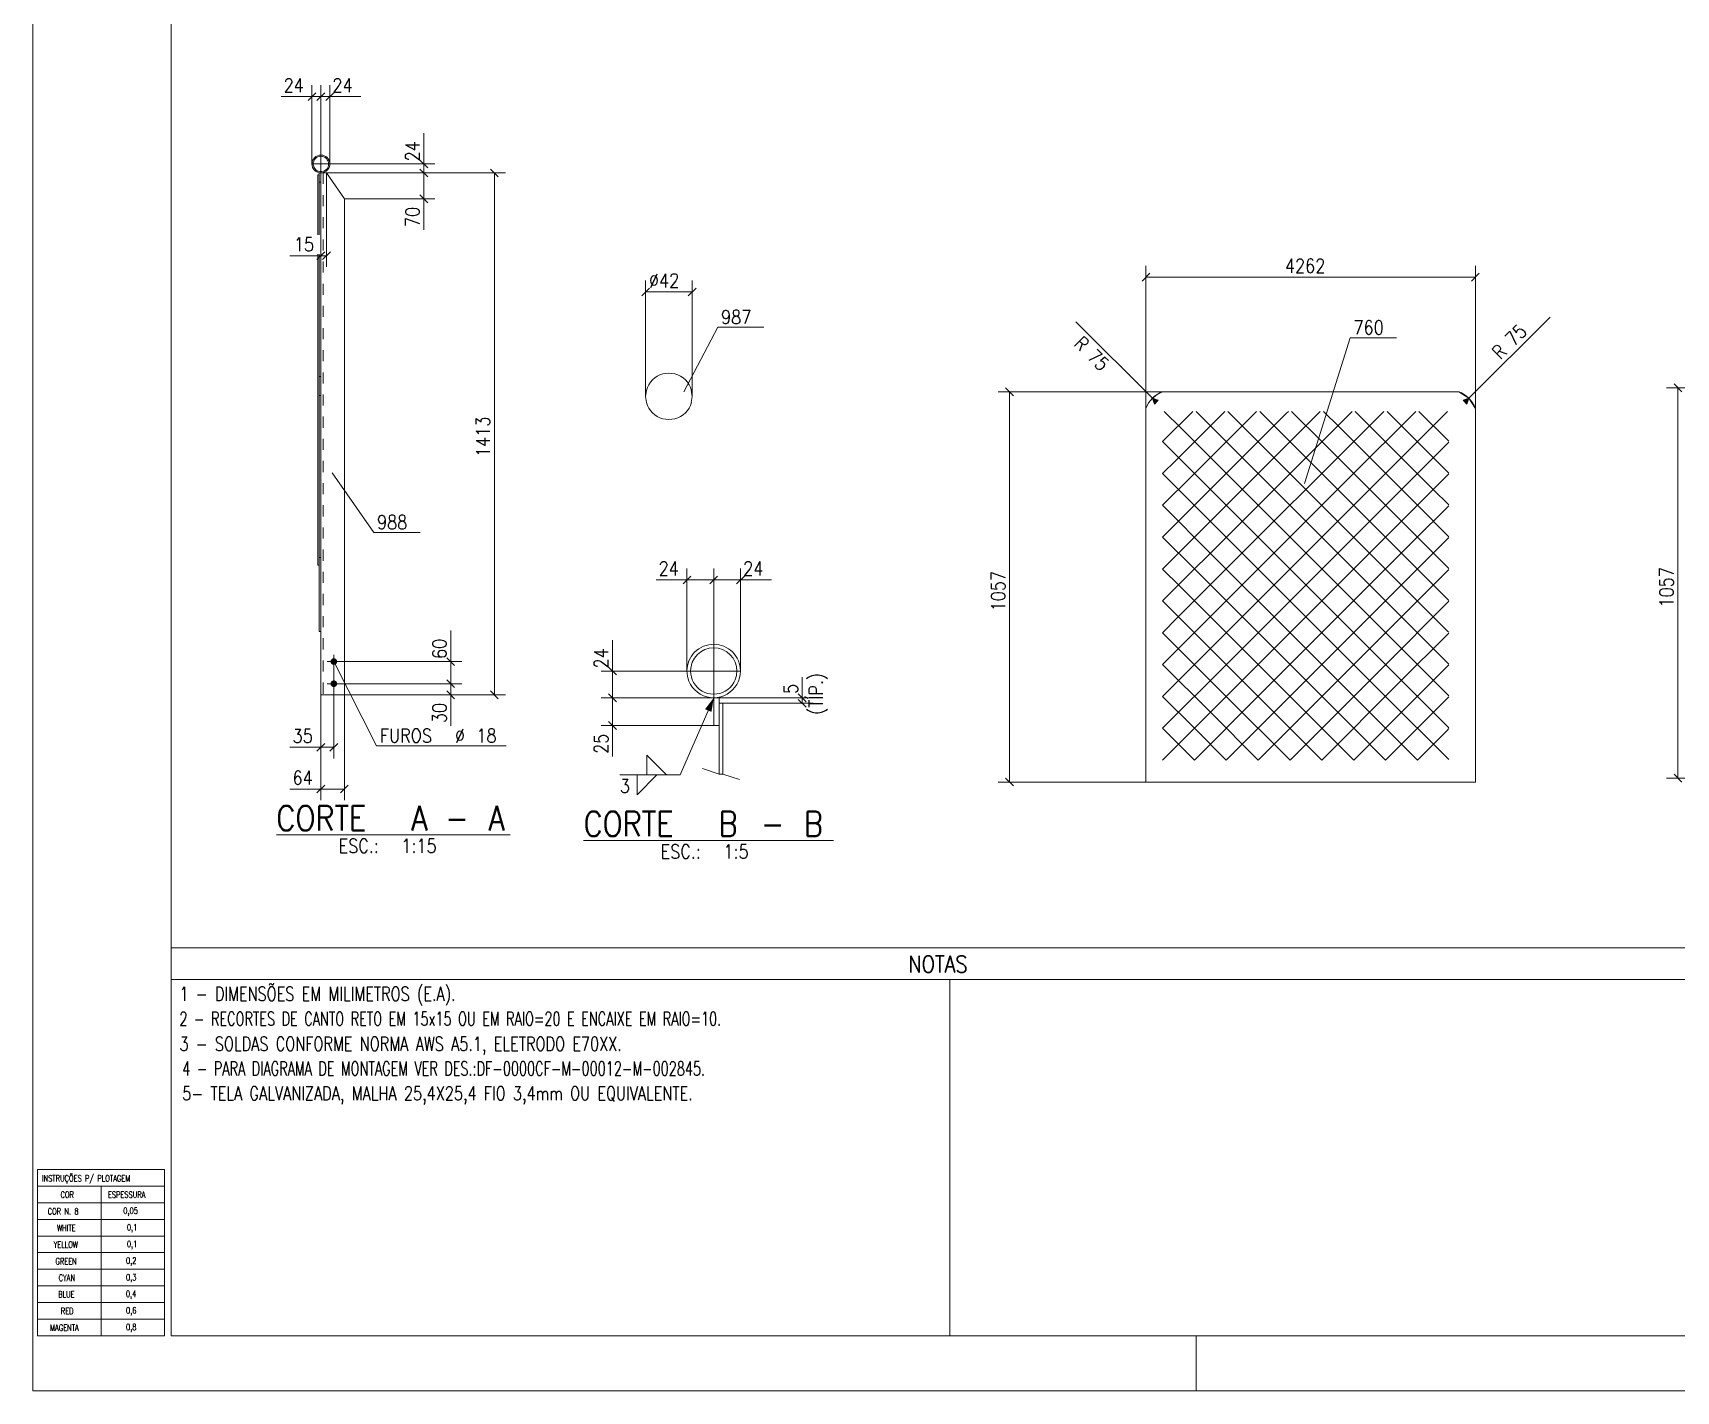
# Model space of a CAD drawing. Header units: millimetres. Extents: x 5 to 846, y 5 to 599.
# Drawn here: x 5 to 301.6, y 5 to 250.2 of the extents above; entities that cross this region are included whole.
import ezdxf

# ---------------------------------------------------------------- set-up
doc = ezdxf.new("R2010")
doc.units = ezdxf.units.MM
doc.linetypes.add('XKITLINE00', pattern=[0])
doc.linetypes.add('XKITLINE02', pattern=[4, 2, -2])
for name, color, linetype, lineweight in [('Cota', 4, 'Continuous', 0), ('Marca da peça', 2, 'Continuous', 0), ('Marca do parafuso', 4, 'Continuous', 0), ('Objeto gráfico', 3, 'Continuous', 0), ('Outro tipo de objeto', 7, 'Continuous', 0), ('Parafuso', 3, 'Continuous', 0), ('Peça', 2, 'Continuous', 0), ('Solda', 1, 'Continuous', 0)]:
    doc.layers.add(name, color=color, linetype=linetype, lineweight=lineweight)
doc.styles.add('ROMANS', font='ROMANS__.TTF')
doc.styles.add('SIMPLEX', font='SIMPLEX_.TTF')

# ---------------------------------------------------------------- blocks, each defined once
blk = doc.blocks.new('*A40')
at = {"layer": 'Peça', "color": 4, "linetype": 'XKITLINE00', "lineweight": 0}
for radius, start, end in [(1.61, 22.5, 202.5), (1.61, 202.5, 22.5), (1.39, 157.5, 337.5), (1.39, 337.5, 157.5)]:
    blk.add_arc((57.02, 226.5), radius, start, end, dxfattribs=at)
blk = doc.blocks.new('*A41')
at = {"layer": 'Peça', "color": 4, "linetype": 'XKITLINE00', "lineweight": 0}
for p, q in [((56.7, 224.89), (57.02, 224.89)), ((56.7, 223.22), (56.7, 224.89)), ((57.02, 223.22), (56.7, 223.22)), ((57.02, 224.89), (57.02, 223.22))]:
    blk.add_line(p, q, dxfattribs=at)
blk = doc.blocks.new('*A42')
at = {"layer": 'Peça', "color": 4, "linetype": 'XKITLINE00', "lineweight": 0}
for p, q in [((57.02, 224.89), (57.02, 130.69)), ((58.02, 224.89), (57.02, 224.89)), ((61.25, 220.22), (58.02, 224.89)), ((61.25, 130.69), (61.25, 220.22)), ((57.02, 130.69), (61.25, 130.69))]:
    blk.add_line(p, q, dxfattribs=at)
at = {"layer": 'Peça', "color": 7, "linetype": 'XKITLINE02', "lineweight": 0}
blk.add_line((57.44, 224.89), (57.44, 130.69), dxfattribs=at)
blk = doc.blocks.new('*A43')
at = {"layer": 'Parafuso'}
for points in [[(59.38, 137.28), (59.41, 137.28), (59.44, 137.28), (59.47, 137.27), (59.5, 137.27), (59.53, 137.26), (59.56, 137.25), (59.58, 137.24), (59.61, 137.23), (59.64, 137.21), (59.66, 137.2), (59.69, 137.18), (59.71, 137.17), (59.74, 137.15), (59.76, 137.13), (59.78, 137.11), (59.8, 137.09), (59.82, 137.07), (59.84, 137.04), (59.85, 137.02), (59.87, 136.99), (59.88, 136.97), (59.9, 136.94), (59.91, 136.91), (59.92, 136.89), (59.93, 136.86), (59.94, 136.83), (59.94, 136.8), (59.95, 136.77), (59.95, 136.74), (59.95, 136.71), (59.95, 136.69), (59.95, 136.66), (59.95, 136.63), (59.95, 136.6), (59.94, 136.57), (59.94, 136.54), (59.93, 136.51), (59.92, 136.48), (59.91, 136.46), (59.9, 136.43), (59.88, 136.4), (59.87, 136.38), (59.85, 136.35), (59.84, 136.33), (59.82, 136.3), (59.8, 136.28), (59.78, 136.26), (59.76, 136.24), (59.74, 136.22), (59.71, 136.2), (59.69, 136.19), (59.66, 136.17), (59.64, 136.16), (59.61, 136.14), (59.58, 136.13), (59.56, 136.12), (59.53, 136.11), (59.5, 136.1), (59.47, 136.1), (59.44, 136.09), (59.41, 136.09), (59.38, 136.09), (59.35, 136.09), (59.32, 136.09), (59.3, 136.09), (59.27, 136.09), (59.24, 136.1), (59.21, 136.1), (59.18, 136.11), (59.15, 136.12), (59.12, 136.13), (59.1, 136.14), (59.07, 136.16), (59.05, 136.17), (59.02, 136.19), (59, 136.2), (58.97, 136.22), (58.95, 136.24), (58.93, 136.26), (58.91, 136.28), (58.89, 136.3), (58.87, 136.33), (58.86, 136.35), (58.84, 136.38), (58.83, 136.4), (58.81, 136.43), (58.8, 136.46), (58.79, 136.48), (58.78, 136.51), (58.77, 136.54), (58.77, 136.57), (58.76, 136.6), (58.76, 136.63), (58.76, 136.66), (58.75, 136.69), (58.76, 136.71), (58.76, 136.74), (58.76, 136.77), (58.77, 136.8), (58.77, 136.83), (58.78, 136.86), (58.79, 136.89), (58.8, 136.91), (58.81, 136.94), (58.83, 136.97), (58.84, 136.99), (58.86, 137.02), (58.87, 137.04), (58.89, 137.07), (58.91, 137.09), (58.93, 137.11), (58.95, 137.13), (58.97, 137.15), (59, 137.17), (59.02, 137.18), (59.05, 137.2), (59.07, 137.21), (59.1, 137.23), (59.12, 137.24), (59.15, 137.25), (59.18, 137.26), (59.21, 137.27), (59.24, 137.27), (59.27, 137.28), (59.3, 137.28), (59.32, 137.28), (59.35, 137.29)], [(59.38, 133.28), (59.41, 133.28), (59.44, 133.28), (59.47, 133.27), (59.5, 133.27), (59.53, 133.26), (59.56, 133.25), (59.58, 133.24), (59.61, 133.23), (59.64, 133.21), (59.66, 133.2), (59.69, 133.18), (59.71, 133.17), (59.74, 133.15), (59.76, 133.13), (59.78, 133.11), (59.8, 133.09), (59.82, 133.07), (59.84, 133.04), (59.85, 133.02), (59.87, 132.99), (59.88, 132.97), (59.9, 132.94), (59.91, 132.91), (59.92, 132.89), (59.93, 132.86), (59.94, 132.83), (59.94, 132.8), (59.95, 132.77), (59.95, 132.74), (59.95, 132.71), (59.95, 132.69), (59.95, 132.66), (59.95, 132.63), (59.95, 132.6), (59.94, 132.57), (59.94, 132.54), (59.93, 132.51), (59.92, 132.48), (59.91, 132.46), (59.9, 132.43), (59.88, 132.4), (59.87, 132.38), (59.85, 132.35), (59.84, 132.33), (59.82, 132.3), (59.8, 132.28), (59.78, 132.26), (59.76, 132.24), (59.74, 132.22), (59.71, 132.2), (59.69, 132.19), (59.66, 132.17), (59.64, 132.16), (59.61, 132.14), (59.58, 132.13), (59.56, 132.12), (59.53, 132.11), (59.5, 132.1), (59.47, 132.1), (59.44, 132.09), (59.41, 132.09), (59.38, 132.09), (59.35, 132.09), (59.32, 132.09), (59.3, 132.09), (59.27, 132.09), (59.24, 132.1), (59.21, 132.1), (59.18, 132.11), (59.15, 132.12), (59.12, 132.13), (59.1, 132.14), (59.07, 132.16), (59.05, 132.17), (59.02, 132.19), (59, 132.2), (58.97, 132.22), (58.95, 132.24), (58.93, 132.26), (58.91, 132.28), (58.89, 132.3), (58.87, 132.33), (58.86, 132.35), (58.84, 132.38), (58.83, 132.4), (58.81, 132.43), (58.8, 132.46), (58.79, 132.48), (58.78, 132.51), (58.77, 132.54), (58.77, 132.57), (58.76, 132.6), (58.76, 132.63), (58.76, 132.66), (58.75, 132.69), (58.76, 132.71), (58.76, 132.74), (58.76, 132.77), (58.77, 132.8), (58.77, 132.83), (58.78, 132.86), (58.79, 132.89), (58.8, 132.91), (58.81, 132.94), (58.83, 132.97), (58.84, 132.99), (58.86, 133.02), (58.87, 133.04), (58.89, 133.07), (58.91, 133.09), (58.93, 133.11), (58.95, 133.13), (58.97, 133.15), (59, 133.17), (59.02, 133.18), (59.05, 133.2), (59.07, 133.21), (59.1, 133.23), (59.12, 133.24), (59.15, 133.25), (59.18, 133.26), (59.21, 133.27), (59.24, 133.27), (59.27, 133.28), (59.3, 133.28), (59.32, 133.28), (59.35, 133.29)]]:
    blk.add_hatch(color=7, dxfattribs=at).paths.add_polyline_path(points, flags=17)
at = {"layer": 'Parafuso', "color": 7, "linetype": 'XKITLINE00', "lineweight": 0}
for p, q in [((58.15, 136.69), (60.55, 136.69)), ((59.35, 137.89), (59.35, 135.49)), ((59.35, 133.89), (59.35, 131.49)), ((58.15, 132.69), (60.55, 132.69))]:
    blk.add_line(p, q, dxfattribs=at)
blk = doc.blocks.new('*A44')
at = {"layer": 'Peça', "color": 4, "linetype": 'XKITLINE00', "lineweight": 0}
for p, q in [((56.7, 188.11), (57.02, 188.11)), ((56.7, 184.71), (56.7, 188.11)), ((57.02, 188.11), (57.02, 184.71)), ((57.02, 184.71), (56.7, 184.71))]:
    blk.add_line(p, q, dxfattribs=at)
blk = doc.blocks.new('*A45')
at = {"layer": 'Peça', "color": 4, "linetype": 'XKITLINE00', "lineweight": 0}
for p, q in [((56.47, 224.55), (56.7, 224.55)), ((56.47, 213.74), (56.47, 224.55)), ((56.7, 224.55), (56.7, 213.74)), ((56.47, 154.11), (56.47, 210.24)), ((56.7, 210.24), (56.7, 154.11)), ((56.7, 154.11), (56.47, 154.11))]:
    blk.add_line(p, q, dxfattribs=at)
blk = doc.blocks.new('*A46')
at = {"layer": 'Peça', "color": 4, "linetype": 'XKITLINE00', "lineweight": 0}
for p, q in [((56.7, 155.44), (57.02, 155.44)), ((56.7, 142.11), (56.7, 155.44)), ((57.02, 155.44), (57.02, 142.11)), ((57.02, 142.11), (56.7, 142.11))]:
    blk.add_line(p, q, dxfattribs=at)
blk = doc.blocks.new('*A47')
at = {"layer": 'Peça', "color": 4, "linetype": 'XKITLINE00', "lineweight": 0}
for p, q in [((129.55, 129.15), (128.87, 129.15)), ((128.87, 129.15), (128.87, 116.38)), ((129.55, 116.38), (129.55, 129.15))]:
    blk.add_line(p, q, dxfattribs=at)
blk = doc.blocks.new('*A48')
at = {"layer": 'Peça', "color": 4, "linetype": 'XKITLINE00', "lineweight": 0}
for p, q in [((127.92, 125.15), (127.92, 130.15)), ((127.92, 130.15), (128.87, 130.15)), ((128.87, 130.15), (128.87, 125.15)), ((128.87, 125.15), (127.92, 125.15))]:
    blk.add_line(p, q, dxfattribs=at)
blk = doc.blocks.new('*A49')
at = {"layer": 'Peça', "color": 4, "linetype": 'XKITLINE00', "lineweight": 0}
for radius, start, end in [(4.83, 22.5, 202.5), (4.83, 202.5, 22.5), (4.18, 157.5, 337.5), (4.18, 337.5, 157.5)]:
    blk.add_arc((127.91, 134.98), radius, start, end, dxfattribs=at)
blk = doc.blocks.new('*A50')
at = {"layer": 'Peça', "color": 4, "linetype": 'XKITLINE00', "lineweight": 0}
for p, q in [((119.82, 188.75), (118.73, 188.6)), ((120.9, 188.6), (119.82, 188.75)), ((115.76, 185.63), (115.62, 184.55)), ((115.62, 184.55), (115.76, 183.46)), ((124.02, 184.55), (123.87, 185.63)), ((123.87, 183.46), (124.02, 184.55)), ((118.73, 180.49), (119.82, 180.35)), ((119.82, 180.35), (120.9, 180.49))]:
    blk.add_line(p, q, dxfattribs=at)
for start, end in [(105, 165), (15, 75), (195, 255), (285, 345)]:
    blk.add_arc((119.82, 184.55), 4.2, start, end, dxfattribs=at)
blk = doc.blocks.new('*A51')
at = {"layer": 'Peça', "color": 4, "linetype": 'XKITLINE00', "lineweight": 0}
for p, q in [((207.08, 184.22), (206.39, 183.36)), ((207.93, 184.9), (207.08, 184.22)), ((208.91, 185.39), (207.93, 184.9)), ((235.58, 185.39), (208.91, 185.39)), ((262.35, 185.39), (235.68, 185.39)), ((264.19, 184.22), (262.35, 185.39)), ((265.36, 182.38), (264.19, 184.22)), ((206.39, 183.36), (205.91, 182.38)), ((205.91, 114.94), (205.91, 182.38)), ((265.36, 114.94), (265.36, 182.38)), ((235.58, 114.94), (205.91, 114.94)), ((265.36, 114.94), (235.68, 114.94))]:
    blk.add_line(p, q, dxfattribs=at)
at = {"layer": 'Peça', "color": 7, "linetype": 'XKITLINE02', "lineweight": 0}
for p, q in [((206.39, 183.36), (207.08, 184.22)), ((207.08, 184.22), (207.93, 184.9))]:
    blk.add_line(p, q, dxfattribs=at)
blk = doc.blocks.new('*A121')
at = {"layer": 'Objeto gráfico', "color": 7, "linetype": 'XKITLINE00', "lineweight": 0}
for p, q in [((128.87, 116.38), (125.87, 117.38)), ((128.87, 116.38), (129.55, 116.38)), ((129.55, 116.38), (132.55, 115.38))]:
    blk.add_line(p, q, dxfattribs=at)
blk = doc.blocks.new('*A122')
at = {"layer": 'Objeto gráfico', "color": 2, "linetype": 'XKITLINE00', "lineweight": 0}
for p, q in [((208.92, 176.38), (214.38, 181.85)), ((212.25, 178.8), (209.2, 181.85)), ((211.34, 173.06), (220.13, 181.85)), ((214.21, 170.18), (225.88, 181.85)), ((215.12, 181.68), (214.95, 181.85)), ((229.26, 167.54), (215.12, 181.68)), ((217.09, 167.31), (231.23, 181.45)), ((232.14, 170.41), (220.7, 181.85)), ((235.01, 173.28), (226.45, 181.85)), ((231.23, 181.45), (231.62, 181.85)), ((237.88, 176.16), (232.19, 181.85)), ((234.1, 178.58), (237.37, 181.85)), ((236.98, 175.7), (243.12, 181.85)), ((240.76, 179.03), (237.94, 181.85)), ((239.85, 172.83), (248.87, 181.85)), ((242.72, 169.96), (254.61, 181.85)), ((257.77, 167.76), (243.69, 181.85)), ((245.6, 167.08), (259.74, 181.22)), ((260.57, 170.71), (249.44, 181.85)), ((260.57, 176.46), (255.18, 181.85)), ((259.74, 181.22), (260.36, 181.85)), ((226.39, 164.66), (212.25, 178.8)), ((219.96, 164.44), (234.1, 178.58)), ((254.9, 164.89), (240.76, 179.03)), ((209.37, 175.93), (208.92, 176.38)), ((223.51, 161.79), (209.37, 175.93)), ((222.84, 161.56), (236.98, 175.7)), ((252.02, 162.01), (237.88, 176.16)), ((248.47, 164.21), (260.57, 176.31)), ((208.92, 170.64), (211.34, 173.06)), ((225.71, 158.69), (239.85, 172.83)), ((249.15, 159.14), (235.01, 173.28)), ((220.64, 158.91), (208.92, 170.64)), ((208.92, 164.89), (214.21, 170.18)), ((228.58, 155.81), (242.72, 169.96)), ((246.28, 156.27), (232.14, 170.41)), ((251.35, 161.34), (260.57, 170.56)), ((208.92, 159.14), (217.09, 167.31)), ((243.4, 153.39), (229.26, 167.54)), ((231.46, 152.94), (245.6, 167.08)), ((260.57, 164.96), (257.77, 167.76)), ((217.77, 156.04), (208.92, 164.89)), ((208.92, 153.39), (219.96, 164.44)), ((240.53, 150.52), (226.39, 164.66)), ((234.33, 150.07), (248.47, 164.21)), ((254.22, 158.46), (260.57, 164.81)), ((260.57, 159.22), (254.9, 164.89)), ((208.92, 147.65), (222.84, 161.56)), ((237.66, 147.65), (223.51, 161.79)), ((237.2, 147.19), (251.35, 161.34)), ((260.57, 153.47), (252.02, 162.01)), ((214.89, 153.17), (208.92, 159.14)), ((211.57, 144.55), (225.71, 158.69)), ((234.78, 144.77), (220.64, 158.91)), ((240.08, 144.32), (254.22, 158.46)), ((260.57, 147.72), (249.15, 159.14)), ((257.09, 155.59), (260.57, 159.07)), ((214.44, 141.67), (228.58, 155.81)), ((231.91, 141.9), (217.77, 156.04)), ((242.95, 141.45), (257.09, 155.59)), ((260.42, 142.12), (246.28, 156.27)), ((212.02, 150.29), (208.92, 153.39)), ((229.04, 139.02), (214.89, 153.17)), ((217.31, 138.8), (231.46, 152.94)), ((257.55, 139.25), (243.4, 153.39)), ((245.82, 138.57), (259.97, 152.71)), ((259.97, 152.71), (260.57, 153.32)), ((226.16, 136.15), (212.02, 150.29)), ((220.19, 135.92), (234.33, 150.07)), ((254.67, 136.38), (240.53, 150.52)), ((209.15, 147.42), (208.92, 147.65)), ((223.29, 133.28), (209.15, 147.42)), ((223.06, 133.05), (237.2, 147.19)), ((251.8, 133.5), (237.66, 147.65)), ((248.7, 135.7), (260.57, 147.57)), ((208.92, 141.9), (211.57, 144.55)), ((225.94, 130.18), (240.08, 144.32)), ((248.92, 130.63), (234.78, 144.77)), ((220.41, 130.4), (208.92, 141.9)), ((208.92, 136.15), (214.44, 141.67)), ((228.81, 127.3), (242.95, 141.45)), ((246.05, 127.76), (231.91, 141.9)), ((251.57, 132.82), (260.57, 141.82)), ((260.57, 141.97), (260.42, 142.12)), ((208.92, 130.4), (217.31, 138.8)), ((243.18, 124.88), (229.04, 139.02)), ((231.68, 124.43), (245.82, 138.57)), ((260.57, 136.23), (257.55, 139.25)), ((217.54, 127.53), (208.92, 136.15)), ((208.92, 124.66), (220.19, 135.92)), ((240.3, 122.01), (226.16, 136.15)), ((234.56, 121.56), (248.7, 135.7)), ((260.57, 124.73), (251.8, 133.5)), ((254.45, 129.95), (260.57, 136.08)), ((260.57, 130.48), (254.67, 136.38)), ((208.92, 118.91), (223.06, 133.05)), ((237.43, 119.14), (223.29, 133.28)), ((237.66, 118.91), (251.57, 132.82)), ((260.57, 118.98), (248.92, 130.63)), ((214.67, 124.66), (208.92, 130.4)), ((214.67, 118.91), (225.94, 130.18)), ((226.16, 118.91), (217.54, 127.53)), ((231.91, 118.91), (220.41, 130.4)), ((243.4, 118.91), (254.45, 129.95)), ((254.9, 118.91), (246.05, 127.76)), ((257.32, 127.08), (260.57, 130.33)), ((211.79, 121.78), (208.92, 124.66)), ((220.41, 118.91), (214.67, 124.66)), ((220.41, 118.91), (228.81, 127.3)), ((249.15, 118.91), (243.18, 124.88)), ((249.15, 118.91), (257.32, 127.08)), ((260.19, 124.2), (260.57, 124.58)), ((214.67, 118.91), (211.79, 121.78)), ((226.16, 118.91), (231.68, 124.43)), ((243.4, 118.91), (240.3, 122.01)), ((254.9, 118.91), (260.19, 124.2)), ((231.91, 118.91), (234.56, 121.56)), ((237.66, 118.91), (237.43, 119.14))]:
    blk.add_line(p, q, dxfattribs=at)
blk = doc.blocks.new('*A204')
at = {"layer": 'Cota', "color": 7, "linetype": 'XKITLINE00', "lineweight": 0}
for p, q in [((329.56, 186.08), (299.87, 186.08)), ((301.21, 186.79), (302.63, 185.38)), ((301.92, 115.64), (301.92, 186.08)), ((301.21, 116.34), (302.63, 114.93)), ((326.55, 115.64), (299.87, 115.64))]:
    blk.add_line(p, q, dxfattribs=at)
at = {"layer": 'Cota', "color": 3}
for p in [(301.92, 186.08), (301.92, 115.64)]:
    blk.add_point(p, dxfattribs=at)
at = {"layer": 'Cota', "color": 3, "style": 'SIMPLEX', "width": 0.85}
blk.add_text('1057', height=2.5, rotation=90.0002, dxfattribs=at).set_placement((301.12, 146.45))
blk = doc.blocks.new('*A259')
at = {"layer": 'Cota', "color": 7, "linetype": 'XKITLINE00', "lineweight": 0}
for p, q in [((57.02, 130.69), (57.02, 125.01)), ((61.25, 130.69), (61.25, 111.67)), ((57.02, 121.51), (57.02, 111.67)), ((57.02, 113.67), (51.44, 113.67)), ((57.02, 113.67), (51.44, 113.67)), ((57.73, 114.38), (56.31, 112.97)), ((57.02, 113.67), (61.25, 113.67)), ((61.96, 114.38), (60.55, 112.97))]:
    blk.add_line(p, q, dxfattribs=at)
at = {"layer": 'Cota', "color": 3}
for p in [(57.02, 113.67), (61.25, 113.67)]:
    blk.add_point(p, dxfattribs=at)
at = {"layer": 'Cota', "color": 3, "style": 'SIMPLEX', "width": 0.85}
blk.add_text('64', height=2.5, dxfattribs=at).set_placement((51.91, 114.47))
blk = doc.blocks.new('*A260')
at = {"layer": 'Cota', "color": 7, "linetype": 'XKITLINE00', "lineweight": 0}
for p, q in [((57.02, 224.89), (57.02, 207.94)), ((58.02, 224.89), (58.02, 207.94)), ((57.73, 210.65), (56.31, 209.23)), ((58.73, 210.65), (57.31, 209.23)), ((57.02, 209.94), (51.44, 209.94)), ((57.02, 209.94), (51.44, 209.94)), ((57.02, 209.94), (58.02, 209.94))]:
    blk.add_line(p, q, dxfattribs=at)
at = {"layer": 'Cota', "color": 3}
for p in [(57.02, 209.94), (58.02, 209.94)]:
    blk.add_point(p, dxfattribs=at)
at = {"layer": 'Cota', "color": 3, "style": 'SIMPLEX', "width": 0.85}
blk.add_text('15', height=2.5, dxfattribs=at).set_placement((52.14, 210.74))
blk = doc.blocks.new('*A261')
at = {"layer": 'Cota', "color": 7, "linetype": 'XKITLINE00', "lineweight": 0}
for p, q in [((59.35, 132.69), (82.46, 132.69)), ((61.25, 130.69), (82.46, 130.69)), ((79.75, 133.39), (81.16, 131.98)), ((79.75, 131.39), (81.16, 129.98)), ((80.46, 130.69), (80.46, 132.69)), ((80.46, 130.69), (80.46, 125.1)), ((80.46, 130.69), (80.46, 125.1))]:
    blk.add_line(p, q, dxfattribs=at)
at = {"layer": 'Cota', "color": 3}
for p in [(80.46, 132.69), (80.46, 130.69)]:
    blk.add_point(p, dxfattribs=at)
at = {"layer": 'Cota', "color": 3, "style": 'SIMPLEX', "width": 0.85}
blk.add_text('30', height=2.5, rotation=90.0002, dxfattribs=at).set_placement((79.66, 125.57))
blk = doc.blocks.new('*A262')
at = {"layer": 'Cota', "color": 7, "linetype": 'XKITLINE00', "lineweight": 0}
for p, q in [((80.46, 136.69), (80.46, 142.27)), ((80.46, 136.69), (80.46, 142.27)), ((59.35, 136.69), (82.46, 136.69)), ((79.75, 137.39), (81.16, 135.98)), ((80.46, 132.69), (80.46, 136.69)), ((59.35, 132.69), (82.46, 132.69)), ((79.75, 133.39), (81.16, 131.98))]:
    blk.add_line(p, q, dxfattribs=at)
at = {"layer": 'Cota', "color": 3}
for p in [(80.46, 136.69), (80.46, 132.69)]:
    blk.add_point(p, dxfattribs=at)
at = {"layer": 'Cota', "color": 3, "style": 'SIMPLEX', "width": 0.85}
blk.add_text('60', height=2.5, rotation=90.0002, dxfattribs=at).set_placement((79.66, 137.16))
blk = doc.blocks.new('*A263')
at = {"layer": 'Cota', "color": 7, "linetype": 'XKITLINE00', "lineweight": 0}
for p, q in [((74.89, 225.59), (76.3, 224.18)), ((58.02, 224.89), (77.59, 224.89)), ((75.59, 220.22), (75.59, 224.89)), ((61.25, 220.22), (77.59, 220.22)), ((74.89, 220.93), (76.3, 219.51)), ((75.59, 220.22), (75.59, 214.64)), ((75.59, 220.22), (75.59, 214.64))]:
    blk.add_line(p, q, dxfattribs=at)
at = {"layer": 'Cota', "color": 3}
for p in [(75.59, 224.89), (75.59, 220.22)]:
    blk.add_point(p, dxfattribs=at)
at = {"layer": 'Cota', "color": 3, "style": 'SIMPLEX', "width": 0.85}
blk.add_text('70', height=2.5, rotation=90.0002, dxfattribs=at).set_placement((74.79, 215.11))
blk = doc.blocks.new('*A264')
at = {"layer": 'Cota', "color": 7, "linetype": 'XKITLINE00', "lineweight": 0}
for p, q in [((75.59, 226.5), (75.59, 232.08)), ((75.59, 226.5), (75.59, 232.08)), ((55.41, 226.5), (77.59, 226.5)), ((74.89, 227.2), (76.3, 225.79)), ((74.89, 225.59), (76.3, 224.18)), ((75.59, 224.89), (75.59, 226.5)), ((58.02, 224.89), (77.59, 224.89))]:
    blk.add_line(p, q, dxfattribs=at)
at = {"layer": 'Cota', "color": 3}
for p in [(75.59, 226.5), (75.59, 224.89)]:
    blk.add_point(p, dxfattribs=at)
at = {"layer": 'Cota', "color": 3, "style": 'SIMPLEX', "width": 0.85}
blk.add_text('24', height=2.5, rotation=90.0002, dxfattribs=at).set_placement((74.79, 226.97))
blk = doc.blocks.new('*A265')
at = {"layer": 'Cota', "color": 7, "linetype": 'XKITLINE00', "lineweight": 0}
for p, q in [((87.61, 225.59), (89.03, 224.18)), ((58.02, 224.89), (90.32, 224.89)), ((88.32, 130.69), (88.32, 224.89)), ((61.25, 130.69), (76.66, 130.69)), ((80.16, 130.69), (90.32, 130.69)), ((87.61, 131.39), (89.03, 129.98))]:
    blk.add_line(p, q, dxfattribs=at)
at = {"layer": 'Cota', "color": 3}
for p in [(88.32, 224.89), (88.32, 130.69)]:
    blk.add_point(p, dxfattribs=at)
at = {"layer": 'Cota', "color": 3, "style": 'SIMPLEX', "width": 0.85}
blk.add_text('1413', height=2.5, rotation=90.0002, dxfattribs=at).set_placement((87.52, 173.61))
blk = doc.blocks.new('*A266')
at = {"layer": 'Cota', "color": 7, "linetype": 'XKITLINE00', "lineweight": 0}
for p, q in [((59.35, 136.69), (59.35, 119.21)), ((57.02, 130.69), (57.02, 119.21)), ((57.73, 121.91), (56.31, 120.5)), ((60.06, 121.91), (58.65, 120.5)), ((57.02, 121.21), (51.44, 121.21)), ((57.02, 121.21), (51.44, 121.21)), ((57.02, 121.21), (59.35, 121.21))]:
    blk.add_line(p, q, dxfattribs=at)
at = {"layer": 'Cota', "color": 3}
for p in [(57.02, 121.21), (59.35, 121.21)]:
    blk.add_point(p, dxfattribs=at)
at = {"layer": 'Cota', "color": 3, "style": 'SIMPLEX', "width": 0.85}
blk.add_text('35', height=2.5, dxfattribs=at).set_placement((51.91, 122.01))
blk = doc.blocks.new('*A267')
at = {"layer": 'Cota', "color": 7, "linetype": 'XKITLINE00', "lineweight": 0}
for p, q in [((57.02, 224.89), (57.02, 240.7)), ((58.63, 226.5), (58.63, 240.7)), ((57.73, 239.36), (56.31, 237.95)), ((57.02, 238.65), (58.63, 238.65)), ((59.34, 239.36), (57.92, 237.95)), ((58.63, 238.65), (64.21, 238.65)), ((58.63, 238.65), (64.21, 238.65))]:
    blk.add_line(p, q, dxfattribs=at)
at = {"layer": 'Cota', "color": 3}
for p in [(57.02, 238.65), (58.63, 238.65)]:
    blk.add_point(p, dxfattribs=at)
at = {"layer": 'Cota', "color": 3, "style": 'SIMPLEX', "width": 0.85}
blk.add_text('24', height=2.5, dxfattribs=at).set_placement((59.1, 239.45))
blk = doc.blocks.new('*A268')
at = {"layer": 'Cota', "color": 7, "linetype": 'XKITLINE00', "lineweight": 0}
for p, q in [((55.41, 226.5), (55.41, 240.7)), ((57.02, 224.89), (57.02, 240.7)), ((55.41, 238.65), (49.83, 238.65)), ((55.41, 238.65), (49.83, 238.65)), ((56.12, 239.36), (54.7, 237.95)), ((55.41, 238.65), (57.02, 238.65)), ((57.73, 239.36), (56.31, 237.95))]:
    blk.add_line(p, q, dxfattribs=at)
at = {"layer": 'Cota', "color": 3}
for p in [(55.41, 238.65), (57.02, 238.65)]:
    blk.add_point(p, dxfattribs=at)
at = {"layer": 'Cota', "color": 3, "style": 'SIMPLEX', "width": 0.85}
blk.add_text('24', height=2.5, dxfattribs=at).set_placement((50.3, 239.45))
blk = doc.blocks.new('*A269')
at = {"layer": 'Marca da peça', "color": 7, "linetype": 'XKITLINE00', "lineweight": 0}
for p, q in [((59.04, 170.75), (66.55, 160.01)), ((66.55, 160.01), (74.91, 160.01))]:
    blk.add_line(p, q, dxfattribs=at)
at = {"layer": 'Marca da peça', "color": 4, "style": 'ROMANS', "width": 0.85}
blk.add_text('988', height=2.5, dxfattribs=at).set_placement((67.15, 160.61))
blk = doc.blocks.new('*A270')
at = {"layer": 'Marca do parafuso', "color": 7, "linetype": 'XKITLINE00', "lineweight": 0}
for p, q in [((59.35, 136.69), (67.08, 121.47)), ((67.08, 121.47), (90.45, 121.47))]:
    blk.add_line(p, q, dxfattribs=at)
at = {"layer": 'Marca do parafuso', "color": 3, "style": 'ROMANS', "width": 0.85}
for s, p in [('FUROS', (67.68, 122.07)), ('Ø', (81.21, 122.07)), ('18', (85.08, 122.07))]:
    blk.add_text(s, height=2.5, dxfattribs=at).set_placement(p)
blk = doc.blocks.new('*A271')
at = {"layer": 'Outro tipo de objeto', "color": 1, "linetype": 'XKITLINE00', "lineweight": 0}
blk.add_line((48.98, 105.42), (91.15, 105.42), dxfattribs=at)
at = {"layer": 'Outro tipo de objeto', "color": 1, "style": 'ROMANS', "width": 0.85}
for s, p in [('CORTE', (48.98, 106.17)), ('A', (73.34, 106.17)), ('A', (87.27, 106.17)), ('-', (79.47, 106.17))]:
    blk.add_text(s, height=4.5, dxfattribs=at).set_placement(p)
at = {"layer": 'Outro tipo de objeto', "color": 3, "style": 'ROMANS', "width": 0.85}
for s, p in [('ESC.:', (60.22, 102.17)), ('1:15', (71.53, 102.17))]:
    blk.add_text(s, height=2.5, dxfattribs=at).set_placement(p)
blk = doc.blocks.new('*A272')
at = {"layer": 'Cota', "color": 7, "linetype": 'XKITLINE00', "lineweight": 0}
for p, q in [((143.86, 130.15), (143.86, 133.88)), ((143.86, 130.15), (143.86, 133.88)), ((143.16, 130.85), (144.57, 129.44)), ((128.55, 130.15), (145.86, 130.15)), ((129.55, 129.15), (145.86, 129.15)), ((143.16, 129.85), (144.57, 128.44)), ((143.86, 129.15), (143.86, 130.15))]:
    blk.add_line(p, q, dxfattribs=at)
at = {"layer": 'Cota', "color": 3}
for p in [(143.86, 130.15), (143.86, 129.15)]:
    blk.add_point(p, dxfattribs=at)
at = {"layer": 'Cota', "color": 3, "style": 'SIMPLEX', "width": 0.85}
for s, p in [('(TÍP.)', (147.61, 127.09)), ('5', (143.06, 130.85))]:
    blk.add_text(s, height=2.5, rotation=90.0002, dxfattribs=at).set_placement(p)
blk = doc.blocks.new('*A273')
at = {"layer": 'Cota', "color": 7, "linetype": 'XKITLINE00', "lineweight": 0}
for p, q in [((128.62, 152.12), (127.21, 150.71)), ((127.91, 130.15), (127.91, 153.47)), ((127.91, 151.42), (132.74, 151.42)), ((133.45, 152.12), (132.04, 150.71)), ((132.74, 134.98), (132.74, 153.47)), ((132.74, 151.42), (138.33, 151.42)), ((132.74, 151.42), (138.33, 151.42))]:
    blk.add_line(p, q, dxfattribs=at)
at = {"layer": 'Cota', "color": 3}
for p in [(127.91, 151.42), (132.74, 151.42)]:
    blk.add_point(p, dxfattribs=at)
at = {"layer": 'Cota', "color": 3, "style": 'SIMPLEX', "width": 0.85}
blk.add_text('24', height=2.5, dxfattribs=at).set_placement((133.22, 152.22))
blk = doc.blocks.new('*A274')
at = {"layer": 'Cota', "color": 7, "linetype": 'XKITLINE00', "lineweight": 0}
for p, q in [((123.08, 151.42), (117.5, 151.42)), ((123.08, 151.42), (117.5, 151.42)), ((123.79, 152.12), (122.38, 150.71)), ((123.08, 134.98), (123.08, 153.47)), ((123.08, 151.42), (127.91, 151.42)), ((128.62, 152.12), (127.21, 150.71)), ((127.91, 130.15), (127.91, 153.47))]:
    blk.add_line(p, q, dxfattribs=at)
at = {"layer": 'Cota', "color": 3}
for p in [(123.08, 151.42), (127.91, 151.42)]:
    blk.add_point(p, dxfattribs=at)
at = {"layer": 'Cota', "color": 3, "style": 'SIMPLEX', "width": 0.85}
blk.add_text('24', height=2.5, dxfattribs=at).set_placement((117.97, 152.22))
blk = doc.blocks.new('*A275')
at = {"layer": 'Cota', "color": 7, "linetype": 'XKITLINE00', "lineweight": 0}
for p, q in [((108.95, 130.85), (110.36, 129.44)), ((127.91, 130.15), (107.61, 130.15)), ((109.66, 125.15), (109.66, 130.15)), ((127.92, 125.15), (107.61, 125.15)), ((108.95, 125.85), (110.36, 124.44)), ((109.66, 125.15), (109.66, 119.56)), ((109.66, 125.15), (109.66, 119.56))]:
    blk.add_line(p, q, dxfattribs=at)
at = {"layer": 'Cota', "color": 3}
for p in [(109.66, 130.15), (109.66, 125.15)]:
    blk.add_point(p, dxfattribs=at)
at = {"layer": 'Cota', "color": 3, "style": 'SIMPLEX', "width": 0.85}
blk.add_text('25', height=2.5, rotation=90.0002, dxfattribs=at).set_placement((108.86, 120.03))
blk = doc.blocks.new('*A276')
at = {"layer": 'Cota', "color": 7, "linetype": 'XKITLINE00', "lineweight": 0}
for p, q in [((109.66, 134.98), (109.66, 140.56)), ((109.66, 134.98), (109.66, 140.56)), ((132.74, 134.98), (107.61, 134.98)), ((108.95, 135.68), (110.36, 134.27)), ((109.66, 130.15), (109.66, 134.98)), ((108.95, 130.85), (110.36, 129.44)), ((127.91, 130.15), (107.61, 130.15))]:
    blk.add_line(p, q, dxfattribs=at)
at = {"layer": 'Cota', "color": 3}
for p in [(109.66, 134.98), (109.66, 130.15)]:
    blk.add_point(p, dxfattribs=at)
at = {"layer": 'Cota', "color": 3, "style": 'SIMPLEX', "width": 0.85}
blk.add_text('24', height=2.5, rotation=90.0002, dxfattribs=at).set_placement((108.86, 135.45))
blk = doc.blocks.new('*A277')
at = {"layer": 'Solda'}
blk.add_hatch(color=7, dxfattribs=at).paths.add_polyline_path([(127.92, 130.15), (127.5, 127.6), (126.35, 128.1)], flags=17)
at = {"layer": 'Solda', "color": 7, "linetype": 'XKITLINE00', "lineweight": 0}
for p in [(127.92, 130.15), (110.98, 116.22)]:
    blk.add_line(p, (121.87, 116.22), dxfattribs=at)
at = {"layer": 'Solda', "color": 3, "linetype": 'XKITLINE00', "lineweight": 0}
for p, q in [((119.4, 116.22), (115.83, 119.79)), ((115.83, 119.79), (115.83, 116.22)), ((114.08, 116.22), (117.65, 116.22)), ((117.65, 116.22), (114.08, 112.65)), ((114.08, 112.65), (114.08, 116.22)), ((115.83, 116.22), (119.4, 116.22))]:
    blk.add_line(p, q, dxfattribs=at)
at = {"layer": 'Solda', "color": 3, "style": 'ROMANS', "width": 0.85}
blk.add_text('3', height=2.5, dxfattribs=at).set_placement((110.98, 112.97))
blk = doc.blocks.new('*A278')
at = {"layer": 'Outro tipo de objeto', "color": 1, "linetype": 'XKITLINE00', "lineweight": 0}
blk.add_line((104.43, 104.4), (149.54, 104.4), dxfattribs=at)
at = {"layer": 'Outro tipo de objeto', "color": 1, "style": 'ROMANS', "width": 0.85}
for s, p in [('CORTE', (104.43, 105.15)), ('B', (128.79, 105.15)), ('-', (136.39, 105.15)), ('B', (144.19, 105.15))]:
    blk.add_text(s, height=4.5, dxfattribs=at).set_placement(p)
at = {"layer": 'Outro tipo de objeto', "color": 3, "style": 'ROMANS', "width": 0.85}
for s, p in [('ESC.:', (118.33, 101.15)), ('1:5', (129.65, 101.15))]:
    blk.add_text(s, height=2.5, dxfattribs=at).set_placement(p)
blk = doc.blocks.new('*A279')
at = {"layer": 'Cota', "color": 7, "linetype": 'XKITLINE00', "lineweight": 0}
for p, q in [((115.62, 184.55), (115.62, 205.45)), ((124.02, 184.55), (124.02, 205.45)), ((116.32, 204.11), (114.91, 202.69)), ((115.62, 203.4), (124.02, 203.4)), ((124.72, 204.11), (123.31, 202.69))]:
    blk.add_line(p, q, dxfattribs=at)
at = {"layer": 'Cota', "color": 3}
for p in [(115.62, 203.4), (124.02, 203.4)]:
    blk.add_point(p, dxfattribs=at)
at = {"layer": 'Cota', "color": 3, "style": 'SIMPLEX', "width": 0.85}
blk.add_text('Ø42', height=2.5, dxfattribs=at).set_placement((116.22, 204.2))
blk = doc.blocks.new('*A280')
at = {"layer": 'Marca da peça', "color": 7, "linetype": 'XKITLINE00', "lineweight": 0}
for p, q in [((122.51, 185.38), (128.63, 197.02)), ((128.63, 197.02), (136.98, 197.02))]:
    blk.add_line(p, q, dxfattribs=at)
at = {"layer": 'Marca da peça', "color": 4, "style": 'ROMANS', "width": 0.85}
blk.add_text('987', height=2.5, dxfattribs=at).set_placement((129.23, 197.62))
blk = doc.blocks.new('*A281')
at = {"layer": 'Cota'}
blk.add_hatch(color=7, dxfattribs=at).paths.add_polyline_path([(263.13, 183.86), (264.19, 184.22), (263.83, 183.16)], flags=17)
at = {"layer": 'Cota', "color": 7, "linetype": 'XKITLINE00', "lineweight": 0}
for p, q in [((264.19, 184.22), (278.84, 198.87)), ((263.13, 183.86), (264.19, 184.22)), ((263.83, 183.16), (264.19, 184.22)), ((263.83, 183.16), (263.13, 183.86))]:
    blk.add_line(p, q, dxfattribs=at)
blk.add_arc((260.63, 180.66), 5.03, 19.9784, 70.0212, dxfattribs=at)
at = {"layer": 'Cota', "color": 3, "style": 'SIMPLEX', "width": 0.85}
blk.add_text('R 75', height=2.5, rotation=45.0001, dxfattribs=at).set_placement((269.89, 191.06))
blk = doc.blocks.new('*A282')
at = {"layer": 'Cota'}
blk.add_hatch(color=7, dxfattribs=at).paths.add_polyline_path([(207.43, 183.16), (207.08, 184.22), (208.13, 183.86)], flags=17)
at = {"layer": 'Cota', "color": 7, "linetype": 'XKITLINE00', "lineweight": 0}
for p, q in [((207.08, 184.22), (193.27, 198.02)), ((208.13, 183.86), (207.08, 184.22)), ((207.43, 183.16), (207.08, 184.22)), ((208.13, 183.86), (207.43, 183.16))]:
    blk.add_line(p, q, dxfattribs=at)
blk.add_arc((210.63, 180.66), 5.03, 109.9788, 160.0212, dxfattribs=at)
at = {"layer": 'Cota', "color": 3, "style": 'SIMPLEX', "width": 0.85}
blk.add_text('R 75', height=2.5, rotation=-45.0001, dxfattribs=at).set_placement((192.76, 193.87))
blk = doc.blocks.new('*A283')
at = {"layer": 'Cota', "color": 7, "linetype": 'XKITLINE00', "lineweight": 0}
for p, q in [((205.91, 182.38), (205.91, 208.12)), ((265.36, 182.38), (265.36, 208.12)), ((206.61, 206.77), (205.2, 205.36)), ((205.91, 206.07), (265.36, 206.07)), ((266.06, 206.77), (264.65, 205.36))]:
    blk.add_line(p, q, dxfattribs=at)
at = {"layer": 'Cota', "color": 3}
for p in [(205.91, 206.07), (265.36, 206.07)]:
    blk.add_point(p, dxfattribs=at)
at = {"layer": 'Cota', "color": 3, "style": 'SIMPLEX', "width": 0.85}
blk.add_text('4262', height=2.5, dxfattribs=at).set_placement((230.99, 206.87))
blk = doc.blocks.new('*A284')
at = {"layer": 'Cota', "color": 7, "linetype": 'XKITLINE00', "lineweight": 0}
for p, q in [((208.91, 185.39), (179.23, 185.39)), ((180.57, 186.09), (181.98, 184.68)), ((181.28, 114.94), (181.28, 185.39)), ((205.91, 114.94), (179.23, 114.94)), ((180.57, 115.65), (181.98, 114.23))]:
    blk.add_line(p, q, dxfattribs=at)
at = {"layer": 'Cota', "color": 3}
for p in [(181.28, 185.39), (181.28, 114.94)]:
    blk.add_point(p, dxfattribs=at)
at = {"layer": 'Cota', "color": 3, "style": 'SIMPLEX', "width": 0.85}
blk.add_text('1057', height=2.5, rotation=90.0002, dxfattribs=at).set_placement((180.48, 145.75))
blk = doc.blocks.new('*A285')
at = {"layer": 'Marca da peça', "color": 7, "linetype": 'XKITLINE00', "lineweight": 0}
for p, q in [((234.52, 168.85), (242.76, 195.14)), ((242.76, 195.14), (251.12, 195.14))]:
    blk.add_line(p, q, dxfattribs=at)
at = {"layer": 'Marca da peça', "color": 4, "style": 'ROMANS', "width": 0.85}
blk.add_text('760', height=2.5, dxfattribs=at).set_placement((243.36, 195.74))

msp = doc.modelspace()

# ---------------------------------------------------------------- linework, layer by layer
at = {"layer": 'Outro tipo de objeto', "color": 7, "linetype": 'XKITLINE00', "lineweight": 0}
for p, q in [((5.04, 599), (5.04, 5.04)), ((5.87, 45), (5.87, 15)), ((28.82, 45), (5.87, 45)), ((28.82, 15), (28.82, 45)), ((28.82, 42), (5.87, 42)), ((17.34, 42), (17.34, 15)), ((28.82, 39), (5.87, 39)), ((28.82, 36), (5.87, 36)), ((28.82, 33), (5.87, 33)), ((28.82, 30), (5.87, 30)), ((28.82, 27), (5.87, 27)), ((28.82, 24), (5.87, 24)), ((28.82, 21), (5.87, 21)), ((28.82, 18), (5.87, 18)), ((28.82, 15), (5.87, 15)), ((5.04, 5.04), (846, 5.04))]:
    msp.add_line(p, q, dxfattribs=at)
at = {"layer": 'Outro tipo de objeto', "color": 6, "linetype": 'XKITLINE00', "lineweight": 0}
for p, q in [((30, 589), (30, 15)), ((30, 15), (836, 15))]:
    msp.add_line(p, q, dxfattribs=at)
at = {"layer": 'Outro tipo de objeto', "color": 5, "linetype": 'XKITLINE00', "lineweight": 0}
msp.add_line((30, 85), (836, 85), dxfattribs=at)
at = {"layer": 'Outro tipo de objeto', "color": 4, "linetype": 'XKITLINE00', "lineweight": 0}
msp.add_line((30, 79.3), (476, 79.3), dxfattribs=at)
at = {"layer": 'Outro tipo de objeto', "color": 2, "linetype": 'XKITLINE00', "lineweight": 0}
for p, q in [((170.5, 15), (170.5, 79.3)), ((215, 15), (215, 5))]:
    msp.add_line(p, q, dxfattribs=at)

# ---------------------------------------------------------------- block references
at = {"lineweight": 0}
for name in ['*A268', '*A267', '*A264', '*A40', '*A263', '*A265', '*A260', '*A45', '*A41', '*A42', '*A283', '*A279', '*A280', '*A281', '*A282', '*A285', '*A44', '*A50', '*A284', '*A51', '*A204', '*A122', '*A269', '*A46', '*A274', '*A273', '*A262', '*A276', '*A49', '*A266', '*A43', '*A270', '*A272', '*A259', '*A261', '*A275', '*A277', '*A48', '*A47', '*A271', '*A278']:
    msp.add_blockref(name, (0, 0), dxfattribs=at)
at = {"layer": 'Objeto gráfico', "lineweight": 0}
msp.add_blockref('*A121', (0, 0), dxfattribs=at)

# ---------------------------------------------------------------- texts
at = {"layer": 'Outro tipo de objeto', "color": 5, "style": 'SIMPLEX', "width": 0.85}
msp.add_text('NOTAS', height=3, dxfattribs=at).set_placement((163.02, 80.57))
at = {"layer": 'Outro tipo de objeto', "color": 3}
for s, style, width, p in [('1 - DIMENSÕES EM MILIMETROS (E.A).', 'SIMPLEX', 0.765, (31.49, 75.47)), ('2 - RECORTES DE CANTO RETO EM 15x15 OU EM RAIO=20 E ENCAIXE EM RAIO=10.', 'SIMPLEX', 0.68, (31.49, 70.97)), ('3 - SOLDAS CONFORME NORMA AWS A5.1, ELETRODO E70XX.', 'SIMPLEX', 0.765, (31.49, 66.44)), ('4 - PARA DIAGRAMA DE MONTAGEM VER DES.:DF-0000CF-M-00012-M-002845.', 'SIMPLEX', 0.68, (32, 62)), ('5- TELA GALVANIZADA, MALHA 25,4X25,4 FIO 3,4mm OU EQUIVALENTE.', 'ROMANS', 0.765, (32, 57.5))]:
    msp.add_text(s, height=2.5, dxfattribs=dict(at, style=style, width=width)).set_placement(p)
at = {"layer": 'Outro tipo de objeto', "color": 7, "style": 'ROMANS', "width": 0.765}
for s, height, p in [('INSTRUÇÕES P/ PLOTAGEM', 1.1474, (6.67, 42.84)), ('COR', 1.147, (10.03, 39.88)), ('ESPESSURA', 1.147, (18.58, 39.88)), ('COR N. 8', 1.147, (7.72, 36.88)), ('0,05', 1.147, (21.36, 36.99)), ('WHITE', 1.147, (9.42, 33.88)), ('0,1', 1.147, (22, 33.99)), ('YELLOW', 1.147, (8.76, 30.88)), ('0,1', 1.147, (22, 30.99)), ('GREEN', 1.147, (9.12, 27.88)), ('0,2', 1.147, (21.85, 27.99)), ('CYAN', 1.147, (9.69, 24.88)), ('0,3', 1.147, (21.85, 24.99)), ('BLUE', 1.147, (9.62, 21.88)), ('0,4', 1.147, (21.83, 21.99)), ('RED', 1.147, (10.08, 18.88)), ('0,6', 1.147, (21.85, 18.99)), ('MAGENTA', 1.147, (8.14, 15.88)), ('0,8', 1.147, (21.85, 15.99))]:
    msp.add_text(s, height=height, dxfattribs=at).set_placement(p)

doc.saveas('drawing.dxf')
